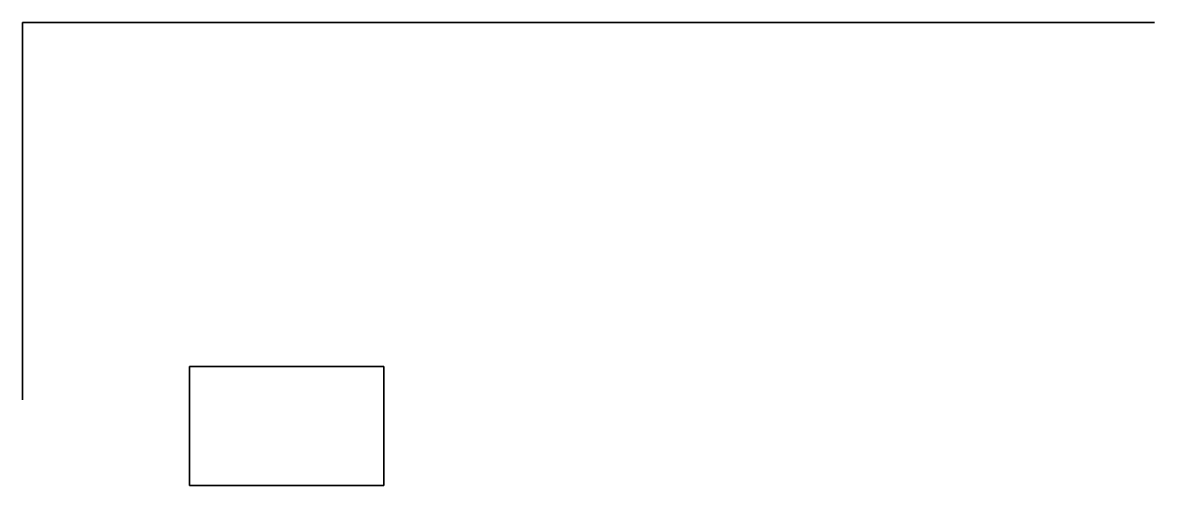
# Model space of a CAD drawing. Extents: x -169 to -4, y -34 to 40.
# Drawn here: x -169 to -109, y 15.5 to 40 of the extents above; entities outside this region: 3.
import ezdxf

# ---------------------------------------------------------------- set-up
doc = ezdxf.new("R2010")
doc.units = 0
doc.header["$MEASUREMENT"] = 0

msp = doc.modelspace()

# ---------------------------------------------------------------- linework, layer by layer
for p, q in [((-109, 40, 6), (-169, 40, 6)), ((-169, 40, 6), (-169, 20, 6)), ((-169, 20, 6), (-169, 40, 6)), ((-169, 40, 6), (-109, 40, 6))]:
    msp.add_line(p, q)
for points in [[(-149.85, 21.776, 6), (-160.15, 21.776, 6), (-160.15, 15.476, 6), (-149.85, 15.476, 6), (-149.85, 21.776, 6), (-149.85, 15.476, 6), (-160.15, 15.476, 6), (-160.15, 21.776, 6)], [(-3.85, 21.776, 6), (-14.15, 21.776, 6), (-14.15, 15.476, 6), (-3.85, 15.476, 6), (-3.85, 21.776, 6), (-3.85, 15.476, 6), (-14.15, 15.476, 6), (-14.15, 21.776, 6)], [(-149.85, -27.378, 6), (-160.15, -27.378, 6), (-160.15, -33.678, 6), (-149.85, -33.678, 6), (-149.85, -27.378, 6), (-149.85, -33.678, 6), (-160.15, -33.678, 6), (-160.15, -27.378, 6)], [(-3.85, -27.378, 6), (-14.15, -27.378, 6), (-14.15, -33.678, 6), (-3.85, -33.678, 6), (-3.85, -27.378, 6), (-3.85, -33.678, 6), (-14.15, -33.678, 6), (-14.15, -27.378, 6)]]:
    msp.add_polyline3d(points, close=True)

doc.saveas('drawing.dxf')
